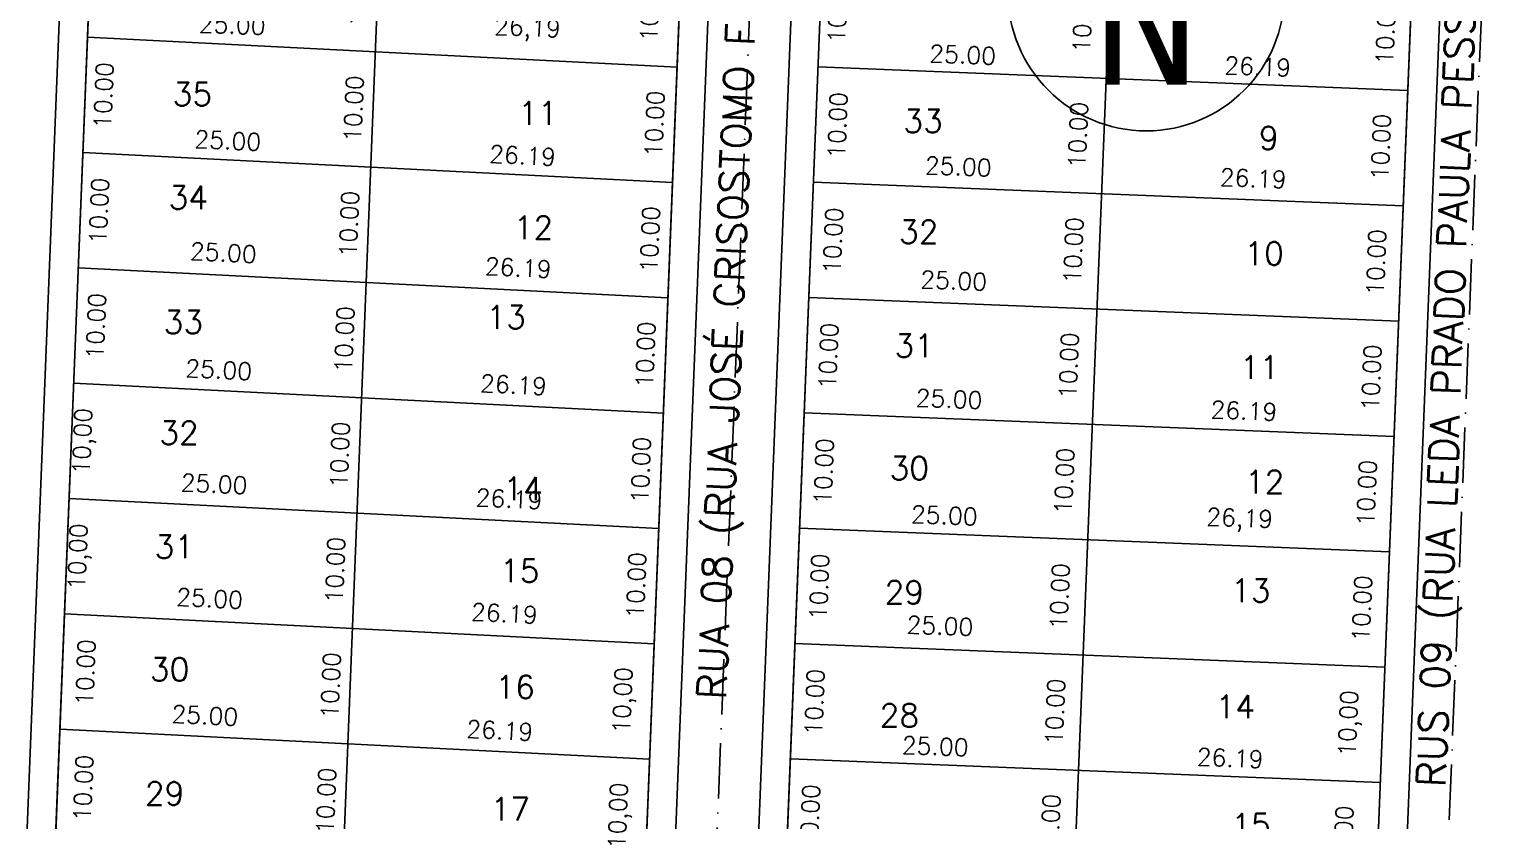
# Model space of a CAD drawing. Header units: millimetres. Extents: x 1794 to 8081, y 409 to 2272.
# Drawn here: x 5872.6 to 5999.1, y 823.8 to 892.3 of the extents above; entities that cross this region are included whole.
import ezdxf
from ezdxf.enums import TextEntityAlignment as Align

# ---------------------------------------------------------------- set-up
doc = ezdxf.new("R2010")
doc.units = ezdxf.units.MM
doc.linetypes.add('ACAD_ISO10W100', pattern=[18, 12, -3, 0, -3])
for name, color, linetype in [('02 - EIXO VIA', 2, 'ACAD_ISO10W100'), ('03 - CALÇADA', 1, 'Continuous'), ('boundary quadras', 232, 'Continuous'), ('COT', 8, 'Continuous'), ('LOTES', 2, 'Continuous'), ('QUADRAS', 3, 'Continuous'), ('texto - ruas', 2, 'Continuous'), ('Texto Lotes', 31, 'Continuous'), ('TEXTO-80', 3, 'Continuous')]:
    doc.layers.add(name, color=color, linetype=linetype)
doc.styles.add('arcad1', font='romans.shx')
doc.styles.add('style1', font='tahoma.ttf')
doc.dimstyles.new('REGIS', dxfattribs={"dimtxt": 1.5, "dimasz": 0.12, "dimexe": 0, "dimexo": 0, "dimgap": 0, "dimtad": 0, "dimzin": 4, "dimdsep": 46, "dimtxsty": 'arcad1', "dimblk1": 'BOLA', "dimblk2": 'BOLA', "dimsah": 1, "dimcen": 0.12, "dimse1": 1, "dimse2": 1, "dimsd1": 1, "dimsd2": 1, "dimclrd": 256, "dimclre": 8, "dimclrt": 1, "dimadec": 0, "dimazin": 0, "dimtfac": 1.2, "dimtix": 1, "dimtmove": 2, "dimatfit": 3, "dimldrblk": 'BOLA', "dimfxl": 0, "dimfxlon": 1, "dimtvp": 2, "dimtolj": 1, "dimtzin": 4, "dimarcsym": 0})

# ---------------------------------------------------------------- blocks, each defined once
blk = doc.blocks.new('NUM_quadra')
blk.add_circle((0, 0), 0.2)
at = {"insert": (-0.1419, 0.1285), "char_height": 0.05, "width": 0.2663, "attachment_point": 1, "style": 'style1'}
blk.add_mtext('\\fArial|b0|i0|c0|p34;QUADRA', dxfattribs=at)
at = {"style": 'style1'}
blk.add_attdef('00', text='', height=0.18, dxfattribs=at).set_placement((0, -0.1335), align=Align.CENTER)
blk = doc.blocks.new('*D695')
at = {"layer": 'Defpoints', "color": 0}
for p in [(5992.53, 897.02), (5992.13, 887.02), (5992.99, 886.99)]:
    blk.add_point(p, dxfattribs=at)
at = {"layer": 'COT', "color": 1, "insert": (5990.2, 892.11), "char_height": 1.5, "attachment_point": 5, "rotation": 87.6578, "style": 'arcad1'}
blk.add_mtext('\\A1;10.00', dxfattribs=at)
blk = doc.blocks.new('BOLA')
for p, q in [((-1, 0), (1, 0)), ((0, -1), (0, 1))]:
    blk.add_line(p, q)
blk.add_circle((0, 0), 0.3)
blk = doc.blocks.new('*D696')
at = {"layer": 'Defpoints', "color": 0}
for p in [(5992.13, 887.02), (5991.73, 877.03), (5992.58, 877)]:
    blk.add_point(p, dxfattribs=at)
at = {"layer": 'COT', "color": 1, "insert": (5989.79, 882.12), "char_height": 1.5, "attachment_point": 5, "rotation": 87.6578, "style": 'arcad1'}
blk.add_mtext('\\A1;10.00', dxfattribs=at)
blk = doc.blocks.new('*D697')
at = {"layer": 'Defpoints', "color": 0}
for p in [(5991.73, 877.03), (5991.34, 867.04), (5992.17, 867.01)]:
    blk.add_point(p, dxfattribs=at)
at = {"layer": 'COT', "color": 1, "insert": (5989.38, 872.12), "char_height": 1.5, "attachment_point": 5, "rotation": 87.6578, "style": 'arcad1'}
blk.add_mtext('\\A1;10.00', dxfattribs=at)
blk = doc.blocks.new('*D698')
at = {"layer": 'Defpoints', "color": 0}
for p in [(5991.34, 867.04), (5990.94, 857.05), (5991.76, 857.01)]:
    blk.add_point(p, dxfattribs=at)
at = {"layer": 'COT', "color": 1, "insert": (5988.97, 862.13), "char_height": 1.5, "attachment_point": 5, "rotation": 87.6578, "style": 'arcad1'}
blk.add_mtext('\\A1;10.00', dxfattribs=at)
blk = doc.blocks.new('*D699')
at = {"layer": 'Defpoints', "color": 0}
for p in [(5990.94, 857.05), (5990.54, 847.06), (5991.35, 847.02)]:
    blk.add_point(p, dxfattribs=at)
at = {"layer": 'COT', "color": 1, "insert": (5988.56, 852.14), "char_height": 1.5, "attachment_point": 5, "rotation": 87.6578, "style": 'arcad1'}
blk.add_mtext('\\A1;10.00', dxfattribs=at)
blk = doc.blocks.new('*D700')
at = {"layer": 'Defpoints', "color": 0}
for p in [(5990.54, 847.06), (5990.14, 837.06), (5990.95, 837.03)]:
    blk.add_point(p, dxfattribs=at)
at = {"layer": 'COT', "color": 1, "insert": (5988.15, 842.15), "char_height": 1.5, "attachment_point": 5, "rotation": 87.6578, "style": 'arcad1'}
blk.add_mtext('\\A1;10.00', dxfattribs=at)
blk = doc.blocks.new('*D707')
at = {"layer": 'Defpoints', "color": 0}
for p in [(5941.38, 899.05), (5940.98, 889.06), (5945.48, 888.88)]:
    blk.add_point(p, dxfattribs=at)
at = {"layer": 'COT', "color": 1, "insert": (5942.69, 894), "char_height": 1.5, "attachment_point": 5, "rotation": 87.719, "style": 'arcad1'}
blk.add_mtext('\\A1;10.00', dxfattribs=at)
blk = doc.blocks.new('*D708')
at = {"layer": 'Defpoints', "color": 0}
for p in [(5940.98, 889.06), (5940.58, 879.07), (5945.48, 878.87)]:
    blk.add_point(p, dxfattribs=at)
at = {"layer": 'COT', "color": 1, "insert": (5942.68, 883.99), "char_height": 1.5, "attachment_point": 5, "rotation": 87.719, "style": 'arcad1'}
blk.add_mtext('\\A1;10.00', dxfattribs=at)
blk = doc.blocks.new('*D709')
at = {"layer": 'Defpoints', "color": 0}
for p in [(5940.58, 879.07), (5940.19, 869.08), (5945.08, 868.88)]:
    blk.add_point(p, dxfattribs=at)
at = {"layer": 'COT', "color": 1, "insert": (5942.29, 874), "char_height": 1.5, "attachment_point": 5, "rotation": 87.719, "style": 'arcad1'}
blk.add_mtext('\\A1;10.00', dxfattribs=at)
blk = doc.blocks.new('*D710')
at = {"layer": 'Defpoints', "color": 0}
for p in [(5940.19, 869.08), (5939.79, 859.09), (5944.69, 858.89)]:
    blk.add_point(p, dxfattribs=at)
at = {"layer": 'COT', "color": 1, "insert": (5941.89, 864.01), "char_height": 1.5, "attachment_point": 5, "rotation": 87.719, "style": 'arcad1'}
blk.add_mtext('\\A1;10.00', dxfattribs=at)
blk = doc.blocks.new('*D711')
at = {"layer": 'Defpoints', "color": 0}
for p in [(5939.79, 859.09), (5939.39, 849.09), (5944.29, 848.9)]:
    blk.add_point(p, dxfattribs=at)
at = {"layer": 'COT', "color": 1, "insert": (5941.49, 854.01), "char_height": 1.5, "attachment_point": 5, "rotation": 87.719, "style": 'arcad1'}
blk.add_mtext('\\A1;10.00', dxfattribs=at)
blk = doc.blocks.new('*D712')
at = {"layer": 'Defpoints', "color": 0}
for p in [(5939.39, 849.09), (5938.99, 839.1), (5943.89, 838.91)]:
    blk.add_point(p, dxfattribs=at)
at = {"layer": 'COT', "color": 1, "insert": (5941.09, 844.02), "char_height": 1.5, "attachment_point": 5, "rotation": 87.719, "style": 'arcad1'}
blk.add_mtext('\\A1;10.00', dxfattribs=at)
blk = doc.blocks.new('*D713')
at = {"layer": 'Defpoints', "color": 0}
for p in [(5938.99, 839.1), (5938.59, 829.11), (5943.49, 828.91)]:
    blk.add_point(p, dxfattribs=at)
at = {"layer": 'COT', "color": 1, "insert": (5940.69, 834.03), "char_height": 1.5, "attachment_point": 5, "rotation": 87.719, "style": 'arcad1'}
blk.add_mtext('\\A1;10.00', dxfattribs=at)
blk = doc.blocks.new('*D714')
at = {"layer": 'Defpoints', "color": 0}
for p in [(5938.59, 829.11), (5938.2, 819.12), (5943.09, 818.92)]:
    blk.add_point(p, dxfattribs=at)
at = {"layer": 'COT', "color": 1, "insert": (5940.3, 824.04), "char_height": 1.5, "attachment_point": 5, "rotation": 87.719, "style": 'arcad1'}
blk.add_mtext('\\A1;10.00', dxfattribs=at)
blk = doc.blocks.new('*D733')
at = {"layer": 'Defpoints', "color": 0}
for p in [(5963.57, 828.11), (5964.34, 828.08), (5963.18, 818.12)]:
    blk.add_point(p, dxfattribs=at)
at = {"layer": 'COT', "color": 1, "insert": (5961.14, 823.21), "char_height": 1.5, "attachment_point": 5, "rotation": 87.719, "style": 'arcad1'}
blk.add_mtext('\\A1;10.00', dxfattribs=at)
blk = doc.blocks.new('*D734')
at = {"layer": 'Defpoints', "color": 0}
for p in [(5963.97, 838.11), (5964.74, 838.08), (5963.57, 828.11)]:
    blk.add_point(p, dxfattribs=at)
at = {"layer": 'COT', "color": 1, "insert": (5961.54, 833.2), "char_height": 1.5, "attachment_point": 5, "rotation": 87.719, "style": 'arcad1'}
blk.add_mtext('\\A1;10.00', dxfattribs=at)
blk = doc.blocks.new('*D735')
at = {"layer": 'Defpoints', "color": 0}
for p in [(5964.37, 848.1), (5965.14, 848.07), (5963.97, 838.11)]:
    blk.add_point(p, dxfattribs=at)
at = {"layer": 'COT', "color": 1, "insert": (5961.94, 843.19), "char_height": 1.5, "attachment_point": 5, "rotation": 87.719, "style": 'arcad1'}
blk.add_mtext('\\A1;10.00', dxfattribs=at)
blk = doc.blocks.new('*D736')
at = {"layer": 'Defpoints', "color": 0}
for p in [(5964.77, 858.09), (5965.53, 858.06), (5964.37, 848.1)]:
    blk.add_point(p, dxfattribs=at)
at = {"layer": 'COT', "color": 1, "insert": (5962.34, 853.18), "char_height": 1.5, "attachment_point": 5, "rotation": 87.719, "style": 'arcad1'}
blk.add_mtext('\\A1;10.00', dxfattribs=at)
blk = doc.blocks.new('*D737')
at = {"layer": 'Defpoints', "color": 0}
for p in [(5965.17, 868.08), (5965.93, 868.05), (5964.77, 858.09)]:
    blk.add_point(p, dxfattribs=at)
at = {"layer": 'COT', "color": 1, "insert": (5962.73, 863.18), "char_height": 1.5, "attachment_point": 5, "rotation": 87.719, "style": 'arcad1'}
blk.add_mtext('\\A1;10.00', dxfattribs=at)
blk = doc.blocks.new('*D738')
at = {"layer": 'Defpoints', "color": 0}
for p in [(5965.56, 878.07), (5966.33, 878.04), (5965.17, 868.08)]:
    blk.add_point(p, dxfattribs=at)
at = {"layer": 'COT', "color": 1, "insert": (5963.13, 873.17), "char_height": 1.5, "attachment_point": 5, "rotation": 87.719, "style": 'arcad1'}
blk.add_mtext('\\A1;10.00', dxfattribs=at)
blk = doc.blocks.new('*D739')
at = {"layer": 'Defpoints', "color": 0}
for p in [(5966.56, 888.04), (5966.73, 888.04), (5965.56, 878.07)]:
    blk.add_point(p, dxfattribs=at)
at = {"layer": 'COT', "color": 1, "insert": (5963.53, 883.16), "char_height": 1.5, "attachment_point": 5, "rotation": 87.719, "style": 'arcad1'}
blk.add_mtext('\\A1;10.00', dxfattribs=at)
blk = doc.blocks.new('*D740')
at = {"layer": 'Defpoints', "color": 0}
for p in [(5966.36, 898.06), (5967.13, 898.03), (5966.56, 888.04)]:
    blk.add_point(p, dxfattribs=at)
at = {"layer": 'COT', "color": 1, "insert": (5963.93, 893.15), "char_height": 1.5, "attachment_point": 5, "rotation": 87.719, "style": 'arcad1'}
blk.add_mtext('\\A1;10.00', dxfattribs=at)
blk = doc.blocks.new('*D159')
at = {"layer": 'Defpoints', "color": 0}
for p in [(5940.58, 879.07), (5965.56, 878.07), (5965.52, 876.92)]:
    blk.add_point(p, dxfattribs=at)
at = {"layer": 'COT', "color": 1, "insert": (5953.15, 880.42), "char_height": 1.5, "attachment_point": 5, "rotation": 357.719, "style": 'arcad1'}
blk.add_mtext('\\A1;25.00', dxfattribs=at)
blk = doc.blocks.new('*D160')
at = {"layer": 'Defpoints', "color": 0}
for p in [(5965.56, 878.07), (5991.73, 877.03), (5991.69, 875.88)]:
    blk.add_point(p, dxfattribs=at)
at = {"layer": 'COT', "color": 1, "insert": (5978.72, 879.4), "char_height": 1.5, "attachment_point": 5, "rotation": 357.719, "style": 'arcad1'}
blk.add_mtext('\\A1;26.19', dxfattribs=at)
blk = doc.blocks.new('*D748')
at = {"layer": 'Defpoints', "color": 0}
for p in [(5940.19, 869.08), (5965.17, 868.08), (5965.13, 867.05)]:
    blk.add_point(p, dxfattribs=at)
at = {"layer": 'COT', "color": 1, "insert": (5952.75, 870.54), "char_height": 1.5, "attachment_point": 5, "rotation": 357.719, "style": 'arcad1'}
blk.add_mtext('\\A1;25.00', dxfattribs=at)
blk = doc.blocks.new('*D749')
at = {"layer": 'Defpoints', "color": 0}
for p in [(5939.79, 859.09), (5964.77, 858.09), (5964.72, 856.79)]:
    blk.add_point(p, dxfattribs=at)
at = {"layer": 'COT', "color": 1, "insert": (5952.35, 860.29), "char_height": 1.5, "attachment_point": 5, "rotation": 357.719, "style": 'arcad1'}
blk.add_mtext('\\A1;25.00', dxfattribs=at)
blk = doc.blocks.new('*D750')
at = {"layer": 'Defpoints', "color": 0}
for p in [(5964.77, 858.09), (5990.94, 857.05), (5990.89, 855.75)]:
    blk.add_point(p, dxfattribs=at)
at = {"layer": 'COT', "color": 1, "insert": (5977.92, 859.27), "char_height": 1.5, "attachment_point": 5, "rotation": 357.719, "style": 'arcad1'}
blk.add_mtext('\\A1;26.19', dxfattribs=at)
blk = doc.blocks.new('*D751')
at = {"layer": 'Defpoints', "color": 0}
for p in [(5938.99, 839.1), (5963.97, 838.11), (5963.93, 837.14)]:
    blk.add_point(p, dxfattribs=at)
at = {"layer": 'COT', "color": 1, "insert": (5951.56, 840.64), "char_height": 1.5, "attachment_point": 5, "rotation": 357.719, "style": 'arcad1'}
blk.add_mtext('\\A1;25.00', dxfattribs=at)
blk = doc.blocks.new('*D161')
at = {"layer": 'Defpoints', "color": 0}
for p in [(5938.59, 829.11), (5963.57, 828.11), (5963.52, 826.72)]:
    blk.add_point(p, dxfattribs=at)
at = {"layer": 'COT', "color": 1, "insert": (5951.15, 830.21), "char_height": 1.5, "attachment_point": 5, "rotation": 357.719, "style": 'arcad1'}
blk.add_mtext('\\A1;25.00', dxfattribs=at)
blk = doc.blocks.new('*D752')
at = {"layer": 'Defpoints', "color": 0}
for p in [(5963.57, 828.11), (5989.74, 827.07), (5989.69, 825.68)]:
    blk.add_point(p, dxfattribs=at)
at = {"layer": 'COT', "color": 1, "insert": (5976.72, 829.19), "char_height": 1.5, "attachment_point": 5, "rotation": 357.719, "style": 'arcad1'}
blk.add_mtext('\\A1;26.19', dxfattribs=at)
blk = doc.blocks.new('*D772')
at = {"layer": 'Defpoints', "color": 0}
for p in [(5878.04, 901.63), (5877.65, 891.64), (5882.24, 891.45)]:
    blk.add_point(p, dxfattribs=at)
at = {"layer": 'COT', "color": 1, "insert": (5879.45, 896.57), "char_height": 1.5, "attachment_point": 5, "rotation": 87.719, "style": 'arcad1'}
blk.add_mtext('\\A1;10.00', dxfattribs=at)
blk = doc.blocks.new('*D773')
at = {"layer": 'Defpoints', "color": 0}
for p in [(5877.65, 891.64), (5877.25, 881.64), (5881.85, 881.46)]:
    blk.add_point(p, dxfattribs=at)
at = {"layer": 'COT', "color": 1, "insert": (5879.05, 886.58), "char_height": 1.5, "attachment_point": 5, "rotation": 87.719, "style": 'arcad1'}
blk.add_mtext('\\A1;10.00', dxfattribs=at)
blk = doc.blocks.new('*D774')
at = {"layer": 'Defpoints', "color": 0}
for p in [(5877.25, 881.64), (5876.85, 871.65), (5881.45, 871.47)]:
    blk.add_point(p, dxfattribs=at)
at = {"layer": 'COT', "color": 1, "insert": (5878.65, 876.58), "char_height": 1.5, "attachment_point": 5, "rotation": 87.719, "style": 'arcad1'}
blk.add_mtext('\\A1;10.00', dxfattribs=at)
blk = doc.blocks.new('*D775')
at = {"layer": 'Defpoints', "color": 0}
for p in [(5876.85, 871.65), (5876.45, 861.66), (5881.18, 861.47)]:
    blk.add_point(p, dxfattribs=at)
at = {"layer": 'COT', "color": 1, "insert": (5878.39, 866.59), "char_height": 1.5, "attachment_point": 5, "rotation": 87.719, "style": 'arcad1'}
blk.add_mtext('\\A1;10.00', dxfattribs=at)
blk = doc.blocks.new('*D776')
at = {"layer": 'Defpoints', "color": 0}
for p in [(5875.66, 841.67), (5875.26, 831.68), (5880.28, 831.48)]:
    blk.add_point(p, dxfattribs=at)
at = {"layer": 'COT', "color": 1, "insert": (5877.48, 836.6), "char_height": 1.5, "attachment_point": 5, "rotation": 87.719, "style": 'arcad1'}
blk.add_mtext('\\A1;10.00', dxfattribs=at)
blk = doc.blocks.new('*D777')
at = {"layer": 'Defpoints', "color": 0}
for p in [(5875.26, 831.68), (5874.86, 821.69), (5880.09, 821.48)]:
    blk.add_point(p, dxfattribs=at)
at = {"layer": 'COT', "color": 1, "insert": (5877.29, 826.6), "char_height": 1.5, "attachment_point": 5, "rotation": 87.719, "style": 'arcad1'}
blk.add_mtext('\\A1;10.00', dxfattribs=at)
blk = doc.blocks.new('*D789')
at = {"layer": 'Defpoints', "color": 0}
for p in [(5903.01, 900.36), (5902.61, 890.37), (5903.92, 890.32)]:
    blk.add_point(p, dxfattribs=at)
at = {"layer": 'COT', "color": 1, "insert": (5901.12, 895.43), "char_height": 1.5, "attachment_point": 5, "rotation": 87.719, "style": 'arcad1'}
blk.add_mtext('\\A1;10.00', dxfattribs=at)
blk = doc.blocks.new('*D790')
at = {"layer": 'Defpoints', "color": 0}
for p in [(5902.61, 890.37), (5902.22, 880.38), (5903.52, 880.33)]:
    blk.add_point(p, dxfattribs=at)
at = {"layer": 'COT', "color": 1, "insert": (5900.73, 885.44), "char_height": 1.5, "attachment_point": 5, "rotation": 87.719, "style": 'arcad1'}
blk.add_mtext('\\A1;10.00', dxfattribs=at)
blk = doc.blocks.new('*D791')
at = {"layer": 'Defpoints', "color": 0}
for p in [(5902.22, 880.38), (5901.82, 870.38), (5903.13, 870.33)]:
    blk.add_point(p, dxfattribs=at)
at = {"layer": 'COT', "color": 1, "insert": (5900.33, 875.45), "char_height": 1.5, "attachment_point": 5, "rotation": 87.719, "style": 'arcad1'}
blk.add_mtext('\\A1;10.00', dxfattribs=at)
blk = doc.blocks.new('*D792')
at = {"layer": 'Defpoints', "color": 0}
for p in [(5901.82, 870.38), (5901.42, 860.39), (5902.73, 860.34)]:
    blk.add_point(p, dxfattribs=at)
at = {"layer": 'COT', "color": 1, "insert": (5899.93, 865.46), "char_height": 1.5, "attachment_point": 5, "rotation": 87.719, "style": 'arcad1'}
blk.add_mtext('\\A1;10.00', dxfattribs=at)
blk = doc.blocks.new('*D793')
at = {"layer": 'Defpoints', "color": 0}
for p in [(5901.42, 860.39), (5901.02, 850.4), (5902.33, 850.35)]:
    blk.add_point(p, dxfattribs=at)
at = {"layer": 'COT', "color": 1, "insert": (5899.53, 855.46), "char_height": 1.5, "attachment_point": 5, "rotation": 87.719, "style": 'arcad1'}
blk.add_mtext('\\A1;10.00', dxfattribs=at)
blk = doc.blocks.new('*D794')
at = {"layer": 'Defpoints', "color": 0}
for p in [(5901.02, 850.4), (5900.62, 840.41), (5901.93, 840.35)]:
    blk.add_point(p, dxfattribs=at)
at = {"layer": 'COT', "color": 1, "insert": (5899.13, 845.47), "char_height": 1.5, "attachment_point": 5, "rotation": 87.719, "style": 'arcad1'}
blk.add_mtext('\\A1;10.00', dxfattribs=at)
blk = doc.blocks.new('*D795')
at = {"layer": 'Defpoints', "color": 0}
for p in [(5900.62, 840.41), (5900.23, 830.41), (5901.53, 830.36)]:
    blk.add_point(p, dxfattribs=at)
at = {"layer": 'COT', "color": 1, "insert": (5898.74, 835.48), "char_height": 1.5, "attachment_point": 5, "rotation": 87.719, "style": 'arcad1'}
blk.add_mtext('\\A1;10.00', dxfattribs=at)
blk = doc.blocks.new('*D796')
at = {"layer": 'Defpoints', "color": 0}
for p in [(5900.23, 830.41), (5899.83, 820.42), (5901.14, 820.37)]:
    blk.add_point(p, dxfattribs=at)
at = {"layer": 'COT', "color": 1, "insert": (5898.34, 825.49), "char_height": 1.5, "attachment_point": 5, "rotation": 87.719, "style": 'arcad1'}
blk.add_mtext('\\A1;10.00', dxfattribs=at)
blk = doc.blocks.new('*D805')
at = {"layer": 'Defpoints', "color": 0}
for p in [(5928.77, 889.04), (5928.37, 879.05), (5929.62, 879)]:
    blk.add_point(p, dxfattribs=at)
at = {"layer": 'COT', "color": 1, "insert": (5926.82, 884.12), "char_height": 1.5, "attachment_point": 5, "rotation": 87.719, "style": 'arcad1'}
blk.add_mtext('\\A1;10.00', dxfattribs=at)
blk = doc.blocks.new('*D806')
at = {"layer": 'Defpoints', "color": 0}
for p in [(5928.37, 879.05), (5927.98, 869.06), (5929.22, 869.01)]:
    blk.add_point(p, dxfattribs=at)
at = {"layer": 'COT', "color": 1, "insert": (5926.42, 874.12), "char_height": 1.5, "attachment_point": 5, "rotation": 87.719, "style": 'arcad1'}
blk.add_mtext('\\A1;10.00', dxfattribs=at)
blk = doc.blocks.new('*D807')
at = {"layer": 'Defpoints', "color": 0}
for p in [(5927.98, 869.06), (5927.58, 859.07), (5928.82, 859.02)]:
    blk.add_point(p, dxfattribs=at)
at = {"layer": 'COT', "color": 1, "insert": (5926.03, 864.13), "char_height": 1.5, "attachment_point": 5, "rotation": 87.719, "style": 'arcad1'}
blk.add_mtext('\\A1;10.00', dxfattribs=at)
blk = doc.blocks.new('*D808')
at = {"layer": 'Defpoints', "color": 0}
for p in [(5927.58, 859.07), (5927.18, 849.07), (5928.43, 849.02)]:
    blk.add_point(p, dxfattribs=at)
at = {"layer": 'COT', "color": 1, "insert": (5925.63, 854.14), "char_height": 1.5, "attachment_point": 5, "rotation": 87.719, "style": 'arcad1'}
blk.add_mtext('\\A1;10.00', dxfattribs=at)
blk = doc.blocks.new('*D809')
at = {"layer": 'Defpoints', "color": 0}
for p in [(5927.18, 849.07), (5926.78, 839.08), (5928.03, 839.03)]:
    blk.add_point(p, dxfattribs=at)
at = {"layer": 'COT', "color": 1, "insert": (5925.23, 844.15), "char_height": 1.5, "attachment_point": 5, "rotation": 87.719, "style": 'arcad1'}
blk.add_mtext('\\A1;10.00', dxfattribs=at)
blk = doc.blocks.new('*D169')
at = {"layer": 'Defpoints', "color": 0}
for p in [(5875.26, 831.68), (5900.23, 830.41), (5900.17, 829.25)]:
    blk.add_point(p, dxfattribs=at)
at = {"layer": 'COT', "color": 1, "insert": (5887.83, 832.88), "char_height": 1.5, "attachment_point": 5, "rotation": 357.0961, "style": 'arcad1'}
blk.add_mtext('\\A1;25.00', dxfattribs=at)
blk = doc.blocks.new('*D828')
at = {"layer": 'Defpoints', "color": 0}
for p in [(5900.23, 830.41), (5926.38, 829.09), (5926.32, 827.92)]:
    blk.add_point(p, dxfattribs=at)
at = {"layer": 'COT', "color": 1, "insert": (5913.4, 831.58), "char_height": 1.5, "attachment_point": 5, "rotation": 357.0961, "style": 'arcad1'}
blk.add_mtext('\\A1;26.19', dxfattribs=at)
blk = doc.blocks.new('*D170')
at = {"layer": 'Defpoints', "color": 0}
for p in [(5875.66, 841.67), (5900.62, 840.41), (5900.57, 839.38)]:
    blk.add_point(p, dxfattribs=at)
at = {"layer": 'COT', "color": 1, "insert": (5888.24, 843.01), "char_height": 1.5, "attachment_point": 5, "rotation": 357.0961, "style": 'arcad1'}
blk.add_mtext('\\A1;25.00', dxfattribs=at)
blk = doc.blocks.new('*D829')
at = {"layer": 'Defpoints', "color": 0}
for p in [(5900.62, 840.41), (5926.78, 839.08), (5926.73, 838.06)]:
    blk.add_point(p, dxfattribs=at)
at = {"layer": 'COT', "color": 1, "insert": (5913.8, 841.72), "char_height": 1.5, "attachment_point": 5, "rotation": 357.0961, "style": 'arcad1'}
blk.add_mtext('\\A1;26.19', dxfattribs=at)
blk = doc.blocks.new('*D830')
at = {"layer": 'Defpoints', "color": 0}
for p in [(5876.05, 851.67), (5901.02, 850.4), (5900.97, 849.3)]:
    blk.add_point(p, dxfattribs=at)
at = {"layer": 'COT', "color": 1, "insert": (5888.63, 852.93), "char_height": 1.5, "attachment_point": 5, "rotation": 357.0961, "style": 'arcad1'}
blk.add_mtext('\\A1;25.00', dxfattribs=at)
blk = doc.blocks.new('*D831')
at = {"layer": 'Defpoints', "color": 0}
for p in [(5901.02, 850.4), (5927.18, 849.07), (5927.12, 847.97)]:
    blk.add_point(p, dxfattribs=at)
at = {"layer": 'COT', "color": 1, "insert": (5914.2, 851.63), "char_height": 1.5, "attachment_point": 5, "rotation": 357.0961, "style": 'arcad1'}
blk.add_mtext('\\A1;26.19', dxfattribs=at)
blk = doc.blocks.new('*D171')
at = {"layer": 'Defpoints', "color": 0}
for p in [(5876.45, 861.66), (5901.42, 860.39), (5901.36, 859.19)]:
    blk.add_point(p, dxfattribs=at)
at = {"layer": 'COT', "color": 1, "insert": (5889.03, 862.82), "char_height": 1.5, "attachment_point": 5, "rotation": 357.0961, "style": 'arcad1'}
blk.add_mtext('\\A1;25.00', dxfattribs=at)
blk = doc.blocks.new('*D832')
at = {"layer": 'Defpoints', "color": 0}
for p in [(5901.42, 860.39), (5927.58, 859.07), (5927.52, 857.87)]:
    blk.add_point(p, dxfattribs=at)
at = {"layer": 'COT', "color": 1, "insert": (5914.59, 861.52), "char_height": 1.5, "attachment_point": 5, "rotation": 357.0961, "style": 'arcad1'}
blk.add_mtext('\\A1;26.19', dxfattribs=at)
blk = doc.blocks.new('*D833')
at = {"layer": 'Defpoints', "color": 0}
for p in [(5876.85, 871.65), (5901.82, 870.38), (5901.77, 869.33)]:
    blk.add_point(p, dxfattribs=at)
at = {"layer": 'COT', "color": 1, "insert": (5889.43, 872.96), "char_height": 1.5, "attachment_point": 5, "rotation": 357.0961, "style": 'arcad1'}
blk.add_mtext('\\A1;25.00', dxfattribs=at)
blk = doc.blocks.new('*D172')
at = {"layer": 'Defpoints', "color": 0}
for p in [(5901.82, 870.38), (5927.98, 869.06), (5927.92, 868)]:
    blk.add_point(p, dxfattribs=at)
at = {"layer": 'COT', "color": 1, "insert": (5915, 871.66), "char_height": 1.5, "attachment_point": 5, "rotation": 357.0961, "style": 'arcad1'}
blk.add_mtext('\\A1;26.19', dxfattribs=at)
blk = doc.blocks.new('*D834')
at = {"layer": 'Defpoints', "color": 0}
for p in [(5877.25, 881.64), (5902.22, 880.38), (5902.15, 879.05)]:
    blk.add_point(p, dxfattribs=at)
at = {"layer": 'COT', "color": 1, "insert": (5889.82, 882.67), "char_height": 1.5, "attachment_point": 5, "rotation": 357.0961, "style": 'arcad1'}
blk.add_mtext('\\A1;25.00', dxfattribs=at)
blk = doc.blocks.new('*D173')
at = {"layer": 'Defpoints', "color": 0}
for p in [(5902.22, 880.38), (5928.37, 879.05), (5928.31, 877.72)]:
    blk.add_point(p, dxfattribs=at)
at = {"layer": 'COT', "color": 1, "insert": (5915.38, 881.38), "char_height": 1.5, "attachment_point": 5, "rotation": 357.0961, "style": 'arcad1'}
blk.add_mtext('\\A1;26.19', dxfattribs=at)
blk = doc.blocks.new('*D835')
at = {"layer": 'Defpoints', "color": 0}
for p in [(5877.65, 891.64), (5902.63, 890.64), (5902.57, 889.2)]:
    blk.add_point(p, dxfattribs=at)
at = {"layer": 'COT', "color": 1, "insert": (5890.2, 892.69), "char_height": 1.5, "attachment_point": 5, "rotation": 357.719, "style": 'arcad1'}
blk.add_mtext('\\A1;25.00', dxfattribs=at)
blk = doc.blocks.new('*D1507')
at = {"layer": 'Defpoints', "color": 0}
for p in [(5934.75, 1039.01), (5894.91, 696.81), (5921.03, 694.76)]:
    blk.add_point(p, dxfattribs=at)
at = {"layer": 'COT', "color": 1, "insert": (5908.09, 698.85), "char_height": 1.5, "attachment_point": 5, "rotation": 357.719, "style": 'arcad1'}
blk.add_mtext('\\A1;26,19', dxfattribs=at)
blk = doc.blocks.new('*D1508')
at = {"layer": 'Defpoints', "color": 0}
for p in [(5937.13, 1098.96), (5897.29, 756.77), (5923.41, 754.38)]:
    blk.add_point(p, dxfattribs=at)
at = {"layer": 'COT', "color": 1, "insert": (5910.47, 758.47), "char_height": 1.5, "attachment_point": 5, "rotation": 357.719, "style": 'arcad1'}
blk.add_mtext('\\A1;26,19', dxfattribs=at)
blk = doc.blocks.new('*D1509')
at = {"layer": 'Defpoints', "color": 0}
for p in [(5938.33, 1128.94), (5898.49, 786.74), (5924.6, 784.42)]:
    blk.add_point(p, dxfattribs=at)
at = {"layer": 'COT', "color": 1, "insert": (5911.66, 788.51), "char_height": 1.5, "attachment_point": 5, "rotation": 357.719, "style": 'arcad1'}
blk.add_mtext('\\A1;26,19', dxfattribs=at)
blk = doc.blocks.new('*D1518')
at = {"layer": 'Defpoints', "color": 0}
for p in [(5997.32, 1017.33), (5997.28, 1016.38), (5957.48, 675.13)]:
    blk.add_point(p, dxfattribs=at)
at = {"layer": 'COT', "color": 1, "insert": (5984.34, 1020.47), "char_height": 1.5, "attachment_point": 5, "rotation": 357.719, "style": 'arcad1'}
blk.add_mtext('\\A1;26,19', dxfattribs=at)
blk = doc.blocks.new('*D1519')
at = {"layer": 'Defpoints', "color": 0}
for p in [(5998.12, 1037.31), (5998.08, 1036.32), (5958.28, 695.11)]:
    blk.add_point(p, dxfattribs=at)
at = {"layer": 'COT', "color": 1, "insert": (5985.14, 1040.41), "char_height": 1.5, "attachment_point": 5, "rotation": 357.719, "style": 'arcad1'}
blk.add_mtext('\\A1;26,19', dxfattribs=at)
blk = doc.blocks.new('*D1520')
at = {"layer": 'Defpoints', "color": 0}
for p in [(5998.91, 1057.29), (5998.88, 1056.35), (5959.07, 715.1)]:
    blk.add_point(p, dxfattribs=at)
at = {"layer": 'COT', "color": 1, "insert": (5985.93, 1060.44), "char_height": 1.5, "attachment_point": 5, "rotation": 357.719, "style": 'arcad1'}
blk.add_mtext('\\A1;26,19', dxfattribs=at)
blk = doc.blocks.new('*D1555')
at = {"layer": 'Defpoints', "color": 0}
for p in [(5929.17, 899.04), (5928.77, 889.04), (5930.02, 888.99)]:
    blk.add_point(p, dxfattribs=at)
at = {"layer": 'COT', "color": 1, "insert": (5926.65, 894.13), "char_height": 1.5, "attachment_point": 5, "rotation": 87.719, "style": 'arcad1'}
blk.add_mtext('\\A1;10,00', dxfattribs=at)
blk = doc.blocks.new('*D1556')
at = {"layer": 'Defpoints', "color": 0}
for p in [(5926.78, 839.08), (5926.38, 829.09), (5927.63, 829.04)]:
    blk.add_point(p, dxfattribs=at)
at = {"layer": 'COT', "color": 1, "insert": (5924.26, 834.18), "char_height": 1.5, "attachment_point": 5, "rotation": 87.719, "style": 'arcad1'}
blk.add_mtext('\\A1;10,00', dxfattribs=at)
blk = doc.blocks.new('*D1557')
at = {"layer": 'Defpoints', "color": 0}
for p in [(5926.38, 829.09), (5925.99, 819.09), (5927.23, 819.05)]:
    blk.add_point(p, dxfattribs=at)
at = {"layer": 'COT', "color": 1, "insert": (5923.86, 824.18), "char_height": 1.5, "attachment_point": 5, "rotation": 87.719, "style": 'arcad1'}
blk.add_mtext('\\A1;10,00', dxfattribs=at)
blk = doc.blocks.new('*D1565')
at = {"layer": 'Defpoints', "color": 0}
for p in [(5876.45, 861.66), (5876.05, 851.67), (5880.79, 851.48)]:
    blk.add_point(p, dxfattribs=at)
at = {"layer": 'COT', "color": 1, "insert": (5877.42, 856.62), "char_height": 1.5, "attachment_point": 5, "rotation": 87.719, "style": 'arcad1'}
blk.add_mtext('\\A1;10,00', dxfattribs=at)
blk = doc.blocks.new('*D1566')
at = {"layer": 'Defpoints', "color": 0}
for p in [(5876.05, 851.67), (5875.66, 841.67), (5880.39, 841.49)]:
    blk.add_point(p, dxfattribs=at)
at = {"layer": 'COT', "color": 1, "insert": (5877.02, 846.62), "char_height": 1.5, "attachment_point": 5, "rotation": 87.719, "style": 'arcad1'}
blk.add_mtext('\\A1;10,00', dxfattribs=at)
blk = doc.blocks.new('*D1567')
at = {"layer": 'Defpoints', "color": 0}
for p in [(5930.34, 928.33), (5930.36, 929.01), (5890.52, 586.82)]:
    blk.add_point(p, dxfattribs=at)
at = {"layer": 'COT', "color": 1, "insert": (5917.39, 932.42), "char_height": 1.5, "attachment_point": 5, "rotation": 357.719, "style": 'arcad1'}
blk.add_mtext('\\A1;26,19', dxfattribs=at)
blk = doc.blocks.new('*D1575')
at = {"layer": 'Defpoints', "color": 0}
for p in [(5940.98, 889.06), (5965.96, 888.07), (5965.9, 886.61)]:
    blk.add_point(p, dxfattribs=at)
at = {"layer": 'COT', "color": 1, "insert": (5953.53, 890.1), "char_height": 1.5, "attachment_point": 5, "rotation": 357.719, "style": 'arcad1'}
blk.add_mtext('\\A1;25.00', dxfattribs=at)
blk = doc.blocks.new('*D1576')
at = {"layer": 'Defpoints', "color": 0}
for p in [(5965.96, 888.07), (5992.13, 887.02), (5992.07, 885.56)]:
    blk.add_point(p, dxfattribs=at)
at = {"layer": 'COT', "color": 1, "insert": (5979.11, 889.08), "char_height": 1.5, "attachment_point": 5, "rotation": 357.719, "style": 'arcad1'}
blk.add_mtext('\\A1;26.19', dxfattribs=at)
blk = doc.blocks.new('*D1577')
at = {"layer": 'Defpoints', "color": 0}
for p in [(5991.34, 867.04), (5951.49, 524.84), (5977.62, 522.77)]:
    blk.add_point(p, dxfattribs=at)
at = {"layer": 'COT', "color": 1, "insert": (5964.68, 526.86), "char_height": 1.5, "attachment_point": 5, "rotation": 357.719, "style": 'arcad1'}
blk.add_mtext('\\A1;26,19', dxfattribs=at)
blk = doc.blocks.new('*D1578')
at = {"layer": 'Defpoints', "color": 0}
for p in [(5990.14, 837.06), (5950.3, 494.87), (5976.43, 492.86)]:
    blk.add_point(p, dxfattribs=at)
at = {"layer": 'COT', "color": 1, "insert": (5963.49, 496.95), "char_height": 1.5, "attachment_point": 5, "rotation": 357.719, "style": 'arcad1'}
blk.add_mtext('\\A1;26,19', dxfattribs=at)
blk = doc.blocks.new('*D1581')
at = {"layer": 'Defpoints', "color": 0}
for p in [(5939.39, 849.09), (5964.37, 848.1), (5964.32, 846.71)]:
    blk.add_point(p, dxfattribs=at)
at = {"layer": 'COT', "color": 1, "insert": (5951.94, 850.2), "char_height": 1.5, "attachment_point": 5, "rotation": 357.719, "style": 'arcad1'}
blk.add_mtext('\\A1;25.00', dxfattribs=at)
blk = doc.blocks.new('*D1580')
at = {"layer": 'Defpoints', "color": 0}
for p in [(5964.37, 848.1), (5990.54, 847.06), (5990.48, 845.67)]:
    blk.add_point(p, dxfattribs=at)
at = {"layer": 'COT', "color": 1, "insert": (5977.54, 849.76), "char_height": 1.5, "attachment_point": 5, "rotation": 357.719, "style": 'arcad1'}
blk.add_mtext('\\A1;26,19', dxfattribs=at)
blk = doc.blocks.new('*D1585')
at = {"layer": 'Defpoints', "color": 0}
for p in [(5989.74, 827.07), (5990.54, 827.04), (5989.35, 817.08)]:
    blk.add_point(p, dxfattribs=at)
at = {"layer": 'COT', "color": 1, "insert": (5986.76, 822.19), "char_height": 1.5, "attachment_point": 5, "rotation": 87.6578, "style": 'arcad1'}
blk.add_mtext('\\A1;10,00', dxfattribs=at)
blk = doc.blocks.new('*D1586')
at = {"layer": 'Defpoints', "color": 0}
for p in [(5990.14, 837.06), (5990.95, 837.03), (5989.74, 827.07)]:
    blk.add_point(p, dxfattribs=at)
at = {"layer": 'COT', "color": 1, "insert": (5987.17, 832.18), "char_height": 1.5, "attachment_point": 5, "rotation": 87.6578, "style": 'arcad1'}
blk.add_mtext('\\A1;10,00', dxfattribs=at)
blk = doc.blocks.new('*D1590')
at = {"layer": 'Defpoints', "color": 0}
for p in [(5928.74, 888.16), (5928.77, 888.99), (5888.93, 546.8)]:
    blk.add_point(p, dxfattribs=at)
at = {"layer": 'COT', "color": 1, "insert": (5915.79, 892.25), "char_height": 1.5, "attachment_point": 5, "rotation": 357.719, "style": 'arcad1'}
blk.add_mtext('\\A1;26,19', dxfattribs=at)

msp = doc.modelspace()

# ---------------------------------------------------------------- linework, layer by layer
at = {"layer": '02 - EIXO VIA', "ltscale": 0.4}
for p, q in [((5929.447, 752.734), (5938.444, 978.592)), ((5992.814, 750.9), (6000.785, 951.012))]:
    msp.add_line(p, q, dxfattribs=at)
at = {"layer": '03 - CALÇADA'}
for p, q in [((5870.111, 765.291), (5878.825, 984.075)), ((5926.237, 762.575), (5934.396, 967.435)), ((5933.423, 762.08), (5941.32, 960.347)), ((5989.585, 760.274), (5997.161, 950.478))]:
    msp.add_line(p, q, dxfattribs=at)
at = {"layer": 'boundary quadras'}
for points in [[(5931.781, 964.576, 0.0283798), (5881.299, 983.366, 0.0027893), (5881.297, 983.321), (5872.67, 766.729), (5923.797, 764.135)], [(5994.619, 949.472, -0.0689775), (5943.882, 960.278, 0.0442545), (5943.791, 959.578), (5935.981, 763.495), (5971.266, 761.781), (5987.155, 762.08)]]:
    msp.add_lwpolyline(points, format="xyb", close=True, dxfattribs=at)
at = {"layer": 'LOTES'}
for p, q in [((5898.634, 790.444), (5904.902, 947.781)), ((5961.983, 788.146), (5967.455, 925.524)), ((5877.645, 891.637), (5928.772, 889.043)), ((5992.131, 887.024), (5940.982, 889.062)), ((5877.247, 881.644), (5928.374, 879.051)), ((5991.733, 877.032), (5940.584, 879.07)), ((5876.849, 871.652), (5927.976, 869.058)), ((5991.335, 867.04), (5940.186, 869.078)), ((5876.451, 861.659), (5927.578, 859.065)), ((5990.937, 857.048), (5939.788, 859.086)), ((5876.053, 851.666), (5927.18, 849.073)), ((5990.539, 847.056), (5939.39, 849.093)), ((5875.655, 841.674), (5926.782, 839.08)), ((5990.141, 837.064), (5938.992, 839.101)), ((5875.257, 831.681), (5926.384, 829.087)), ((5989.743, 827.072), (5938.594, 829.109))]:
    msp.add_line(p, q, dxfattribs=at)
at = {"layer": 'QUADRAS'}
for p, q in [((5872.629, 765.686), (5881.297, 983.321)), ((5923.759, 763.179), (5931.885, 967.19)), ((5935.94, 762.461), (5943.82, 960.301)), ((5987.105, 760.845), (5994.644, 950.103))]:
    msp.add_line(p, q, dxfattribs=at)

# ---------------------------------------------------------------- block references
at = {"layer": 'TEXTO-80', "xscale": 60, "yscale": 60, "zscale": 60}
msp.add_blockref('NUM_quadra', (5969.445, 895.514), dxfattribs=at).add_auto_attribs({'00': 'N'})

# ---------------------------------------------------------------- texts
at = {"layer": 'texto - ruas', "char_height": 2.5, "width": 122.85234, "attachment_point": 1}
for s, insert, rotation in [('{\\Fromans|c0;RUA 08 (RUA JOSÉ CRISOSTOMO FROTA)}', (5930.504, 834.321), 87.50744), ('{\\Fromans|c0;RUS 09 (RUA LEDA PRADO PAULA PESSOA)}', (5992.876, 826.718), 87.8134)]:
    msp.add_mtext(s, dxfattribs=dict(at, insert=insert, rotation=rotation))
at = {"layer": 'Texto Lotes', "style": 'arcad1'}
for s, p in [('35', (5886.753, 886.692)), ('11', (5916.711, 885.044)), ('33', (5950.1, 884.372)), ('9', (5980.065, 882.894)), ('34', (5886.396, 877.744)), ('12', (5916.317, 875.14)), ('32', (5949.718, 874.768)), ('10', (5979.667, 872.895)), ('33', (5885.967, 866.96)), ('13', (5913.942, 867.376)), ('31', (5949.325, 864.911)), ('11', (5979.274, 863.038)), ('32', (5885.584, 857.356)), ('30', (5948.902, 854.299)), ('12', (5979.706, 853.104)), ('14', (5915.416, 852.528)), ('31', (5885.192, 847.499)), ('15', (5915.132, 845.411)), ('29', (5948.474, 843.535)), ('13', (5978.504, 843.699)), ('30', (5884.769, 836.884)), ('16', (5914.731, 835.339)), ('28', (5948.049, 832.881)), ('14', (5977.167, 833.64)), ('29', (5884.34, 826.12)), ('17', (5914.31, 824.77)), ('15', (5978.522, 823.374))]:
    msp.add_text(s, height=2, dxfattribs=at).set_placement(p, align=Align.MIDDLE_CENTER)

# ---------------------------------------------------------------- dimensions: what is measured, and where the dimension line sits
at = {"layer": 'COT'}
for base, p1, p2, angle, picture, middle in [((5924.605, 784.422), (5898.487, 786.743), (5938.328, 1128.941), 177.71902, '*D1509', (5911.663, 788.511)), ((5923.408, 754.379), (5897.293, 756.767), (5937.134, 1098.965), 177.71902, '*D1508', (5910.466, 758.468)), ((5998.876, 1056.348), (5959.073, 715.096), (5998.913, 1057.294), 177.71902, '*D1520', (5985.934, 1060.437)), ((5998.078, 1036.324), (5958.277, 695.112), (5998.117, 1037.31), 177.71902, '*D1519', (5985.136, 1040.414)), ((5921.034, 694.763), (5894.905, 696.814), (5934.746, 1039.012), 177.71902, '*D1507', (5908.091, 698.853)), ((5997.284, 1016.381), (5957.481, 675.128), (5997.321, 1017.326), 177.71902, '*D1518', (5984.342, 1020.471)), ((5930.337, 928.334), (5890.524, 586.816), (5930.364, 929.014), 177.71902, '*D1567', (5917.395, 932.424)), ((5930.018, 888.994), (5929.17, 899.036), (5928.772, 889.043), 87.71902, '*D1555', (5926.649, 894.132)), ((5928.737, 888.157), (5888.93, 546.796), (5928.77, 888.994), 177.71902, '*D1590', (5915.795, 892.247)), ((5977.622, 522.767), (5951.495, 524.842), (5991.335, 867.04), 177.71902, '*D1577', (5964.68, 526.857)), ((5880.786, 851.478), (5876.451, 861.659), (5876.053, 851.666), 87.71902, '*D1565', (5877.416, 856.616)), ((5880.388, 841.485), (5876.053, 851.666), (5875.655, 841.674), 87.71902, '*D1566', (5877.018, 846.623)), ((5990.484, 845.667), (5964.371, 848.098), (5990.539, 847.056), 177.71902, '*D1580', (5977.542, 849.757)), ((5927.63, 829.038), (5926.782, 839.08), (5926.384, 829.087), 87.71902, '*D1556', (5924.261, 834.176)), ((5976.431, 492.862), (5950.301, 494.866), (5990.141, 837.064), 177.71902, '*D1578', (5963.489, 496.952)), ((5990.946, 837.031), (5989.743, 827.072), (5990.141, 837.064), 87.65777, '*D1586', (5987.173, 832.181)), ((5927.232, 819.045), (5926.384, 829.087), (5925.986, 819.095), 87.71902, '*D1557', (5923.863, 824.184)), ((5990.537, 827.039), (5989.345, 817.08), (5989.743, 827.072), 87.65777, '*D1585', (5986.764, 822.19))]:
    dim = msp.add_linear_dim(base=base, p1=p1, p2=p2, angle=angle, dimstyle='REGIS', override={"dimdsep": 44}, dxfattribs=at)
    dim.commit()
    dim.dimension.update_dxf_attribs({"geometry": picture, "text_midpoint": middle})
for base, p1, p2, angle, picture, middle in [((5882.245, 891.454), (5878.043, 901.63), (5877.645, 891.637), 87.71902, '*D772', (5879.446, 896.569)), ((5903.923, 890.318), (5903.013, 900.363), (5902.615, 890.37), 87.71902, '*D789', (5901.124, 895.434)), ((5967.125, 898.028), (5966.557, 888.043), (5966.361, 898.059), 267.71902, '*D740', (5963.928, 893.152)), ((5992.989, 886.989), (5992.529, 897.016), (5992.131, 887.024), 87.65777, '*D695', (5990.196, 892.108)), ((5881.847, 881.461), (5877.645, 891.637), (5877.247, 881.644), 87.71902, '*D773', (5879.048, 886.577)), ((5903.525, 880.325), (5902.615, 890.37), (5902.217, 880.378), 87.71902, '*D790', (5900.726, 885.441)), ((5929.62, 879.001), (5928.772, 889.043), (5928.374, 879.051), 87.71902, '*D805', (5926.822, 884.117)), ((5992.073, 885.565), (5965.963, 888.067), (5992.131, 887.024), 177.71902, '*D1576', (5979.108, 889.084)), ((5966.727, 888.036), (5965.565, 878.075), (5966.557, 888.043), 267.71902, '*D739', (5963.53, 883.16)), ((5992.58, 876.998), (5992.131, 887.024), (5991.733, 877.032), 87.65777, '*D696', (5989.787, 882.116)), ((5881.449, 871.468), (5877.247, 881.644), (5876.849, 871.652), 87.71902, '*D774', (5878.65, 876.584)), ((5928.306, 877.718), (5902.217, 880.378), (5928.374, 879.051), 177.09609, '*D173', (5915.38, 881.378)), ((5903.127, 870.333), (5902.217, 880.378), (5901.819, 870.385), 87.71902, '*D791', (5900.328, 875.449)), ((5991.687, 875.881), (5965.565, 878.075), (5991.733, 877.032), 177.71902, '*D160', (5978.722, 879.399)), ((5929.222, 869.008), (5928.374, 879.051), (5927.976, 869.058), 87.71902, '*D806', (5926.424, 874.124)), ((5945.084, 868.883), (5940.584, 879.07), (5940.186, 869.078), 87.71902, '*D709', (5942.285, 873.998)), ((5966.329, 878.044), (5965.167, 868.083), (5965.565, 878.075), 267.71902, '*D738', (5963.132, 873.168)), ((5992.172, 867.006), (5991.733, 877.032), (5991.335, 867.04), 87.65777, '*D697', (5989.379, 872.124)), ((5927.923, 868.004), (5901.819, 870.385), (5927.976, 869.058), 177.09609, '*D172', (5914.996, 871.664)), ((5902.729, 860.34), (5901.819, 870.385), (5901.421, 860.392), 87.71902, '*D792', (5899.93, 865.456)), ((5928.824, 859.016), (5927.976, 869.058), (5927.578, 859.065), 87.71902, '*D807', (5926.026, 864.131)), ((5944.686, 858.89), (5940.186, 869.078), (5939.788, 859.086), 87.71902, '*D710', (5941.887, 864.006)), ((5965.931, 868.052), (5964.769, 858.091), (5965.167, 868.083), 267.71902, '*D737', (5962.734, 863.176)), ((5991.763, 857.014), (5991.335, 867.04), (5990.937, 857.048), 87.65777, '*D698', (5988.97, 862.133)), ((5927.517, 857.865), (5901.421, 860.392), (5927.578, 859.065), 177.09609, '*D832', (5914.59, 861.525)), ((5902.331, 850.347), (5901.421, 860.392), (5901.023, 850.4), 87.71902, '*D793', (5899.532, 855.463)), ((5990.886, 855.751), (5964.769, 858.091), (5990.937, 857.048), 177.71902, '*D750', (5977.921, 859.27)), ((5928.426, 849.023), (5927.578, 859.065), (5927.18, 849.073), 87.71902, '*D808', (5925.628, 854.139)), ((5944.288, 848.898), (5939.788, 859.086), (5939.39, 849.093), 87.71902, '*D711', (5941.489, 854.014)), ((5965.533, 858.06), (5964.371, 848.098), (5964.769, 858.091), 267.71902, '*D736', (5962.336, 853.183)), ((5991.354, 847.023), (5990.937, 857.048), (5990.539, 847.056), 87.65777, '*D699', (5988.561, 852.141)), ((5927.124, 847.97), (5901.023, 850.4), (5927.18, 849.073), 177.09609, '*D831', (5914.197, 851.629)), ((5901.932, 840.355), (5901.023, 850.4), (5900.625, 840.407), 87.71902, '*D794', (5899.134, 845.471)), ((5928.028, 839.03), (5927.18, 849.073), (5926.782, 839.08), 87.71902, '*D809', (5925.23, 844.146)), ((5943.89, 838.906), (5939.39, 849.093), (5938.992, 839.101), 87.71902, '*D712', (5941.091, 844.022)), ((5965.135, 848.068), (5963.973, 838.106), (5964.371, 848.098), 267.71902, '*D735', (5961.938, 843.191)), ((5990.946, 837.031), (5990.539, 847.056), (5990.141, 837.064), 87.65777, '*D700', (5988.153, 842.15)), ((5926.73, 838.057), (5900.625, 840.407), (5926.782, 839.08), 177.09609, '*D829', (5913.803, 841.717)), ((5901.534, 830.362), (5900.625, 840.407), (5900.227, 830.414), 87.71902, '*D795', (5898.736, 835.478)), ((5943.492, 828.914), (5938.992, 839.101), (5938.594, 829.109), 87.71902, '*D713', (5940.693, 834.03)), ((5964.737, 838.076), (5963.575, 828.114), (5963.973, 838.106), 267.71902, '*D734', (5961.54, 833.199)), ((5926.325, 827.921), (5900.227, 830.414), (5926.384, 829.087), 177.09609, '*D828', (5913.398, 831.58)), ((5901.136, 820.369), (5900.227, 830.414), (5899.829, 820.422), 87.71902, '*D796', (5898.338, 825.485)), ((5989.688, 825.675), (5963.575, 828.114), (5989.743, 827.072), 177.71902, '*D752', (5976.723, 829.194)), ((5943.094, 818.922), (5938.594, 829.109), (5938.196, 819.117), 87.71902, '*D714', (5940.295, 824.038)), ((5964.339, 828.084), (5963.177, 818.122), (5963.575, 828.114), 267.71902, '*D733', (5961.142, 823.207))]:
    dim = msp.add_linear_dim(base=base, p1=p1, p2=p2, angle=angle, dimstyle='REGIS', dxfattribs=at)
    dim.commit()
    dim.dimension.update_dxf_attribs({"geometry": picture, "text_midpoint": middle})
for p1, p2, distance, picture, middle in [((5941.38, 899.054), (5940.982, 889.062), 4.505, '*D707', (5942.686, 893.998)), ((5877.645, 891.637), (5902.626, 890.642), -1.444, '*D835', (5890.197, 892.694)), ((5940.982, 889.062), (5965.963, 888.067), -1.461, '*D1575', (5953.534, 890.102)), ((5940.982, 889.062), (5940.584, 879.07), 4.901, '*D708', (5942.683, 883.99)), ((5877.247, 881.644), (5902.217, 880.378), -1.334, '*D834', (5889.816, 882.675)), ((5940.584, 879.07), (5965.565, 878.075), -1.153, '*D159', (5953.148, 880.418)), ((5876.849, 871.652), (5901.819, 870.385), -1.055, '*D833', (5889.433, 872.96)), ((5876.849, 871.652), (5876.451, 861.659), 4.737, '*D775', (5878.385, 866.586)), ((5940.186, 869.078), (5965.167, 868.083), -1.034, '*D748', (5952.755, 870.545)), ((5876.451, 861.659), (5901.421, 860.392), -1.202, '*D171', (5889.027, 862.822)), ((5939.788, 859.086), (5964.769, 858.091), -1.298, '*D749', (5952.346, 860.289)), ((5876.053, 851.666), (5901.023, 850.4), -1.105, '*D830', (5888.634, 852.926)), ((5939.39, 849.093), (5964.371, 848.098), -1.39, '*D1581', (5951.945, 850.205)), ((5875.655, 841.674), (5900.625, 840.407), -1.024, '*D170', (5888.24, 843.014)), ((5875.655, 841.674), (5875.257, 831.681), 5.028, '*D776', (5877.482, 836.596)), ((5938.992, 839.101), (5963.973, 838.106), -0.963, '*D751', (5951.564, 840.64)), ((5875.257, 831.681), (5900.227, 830.414), -1.168, '*D169', (5887.835, 832.877)), ((5875.257, 831.681), (5874.859, 821.688), 5.232, '*D777', (5877.288, 826.596)), ((5938.594, 829.109), (5963.575, 828.114), -1.398, '*D161', (5951.148, 830.213))]:
    dim = msp.add_aligned_dim(p1=p1, p2=p2, distance=distance, dimstyle='REGIS', dxfattribs=at)
    dim.commit()
    dim.dimension.update_dxf_attribs({"geometry": picture, "text_midpoint": middle})

doc.saveas('drawing.dxf')
